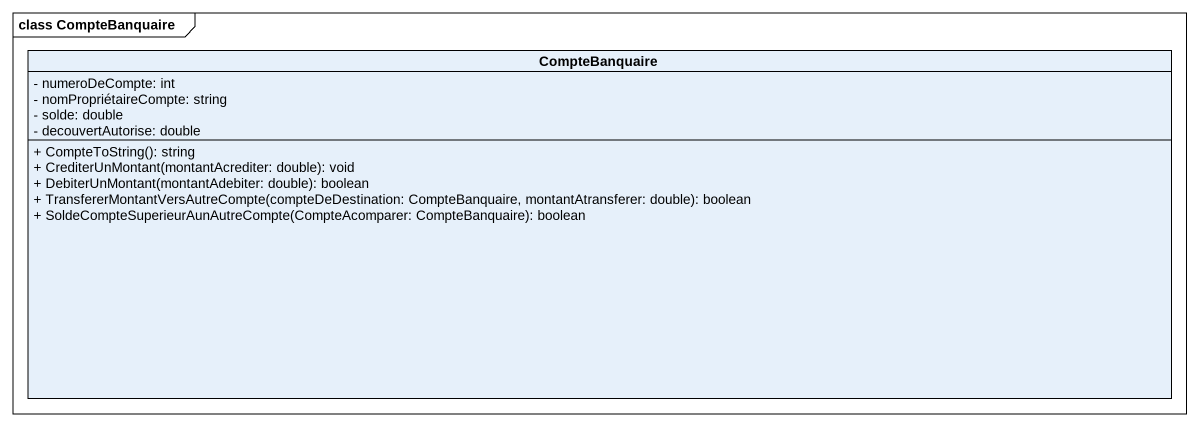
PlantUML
@startuml
mainframe class CompteBanquaire
hide circle
hide empty members
skinparam classAttributeIconSize 0
class CompteBanquaire {
  - numeroDeCompte: int
  - nomPropriétaireCompte: string
  - solde: double
  - decouvertAutorise: double
  + CompteToString(): string
  + CrediterUnMontant(montantAcrediter: double): void
  + DebiterUnMontant(montantAdebiter: double): boolean
  + TransfererMontantVersAutreCompte(compteDeDestination: CompteBanquaire, montantAtransferer: double): boolean
  + SoldeCompteSuperieurAunAutreCompte(CompteAcomparer: CompteBanquaire): boolean
}
@enduml
